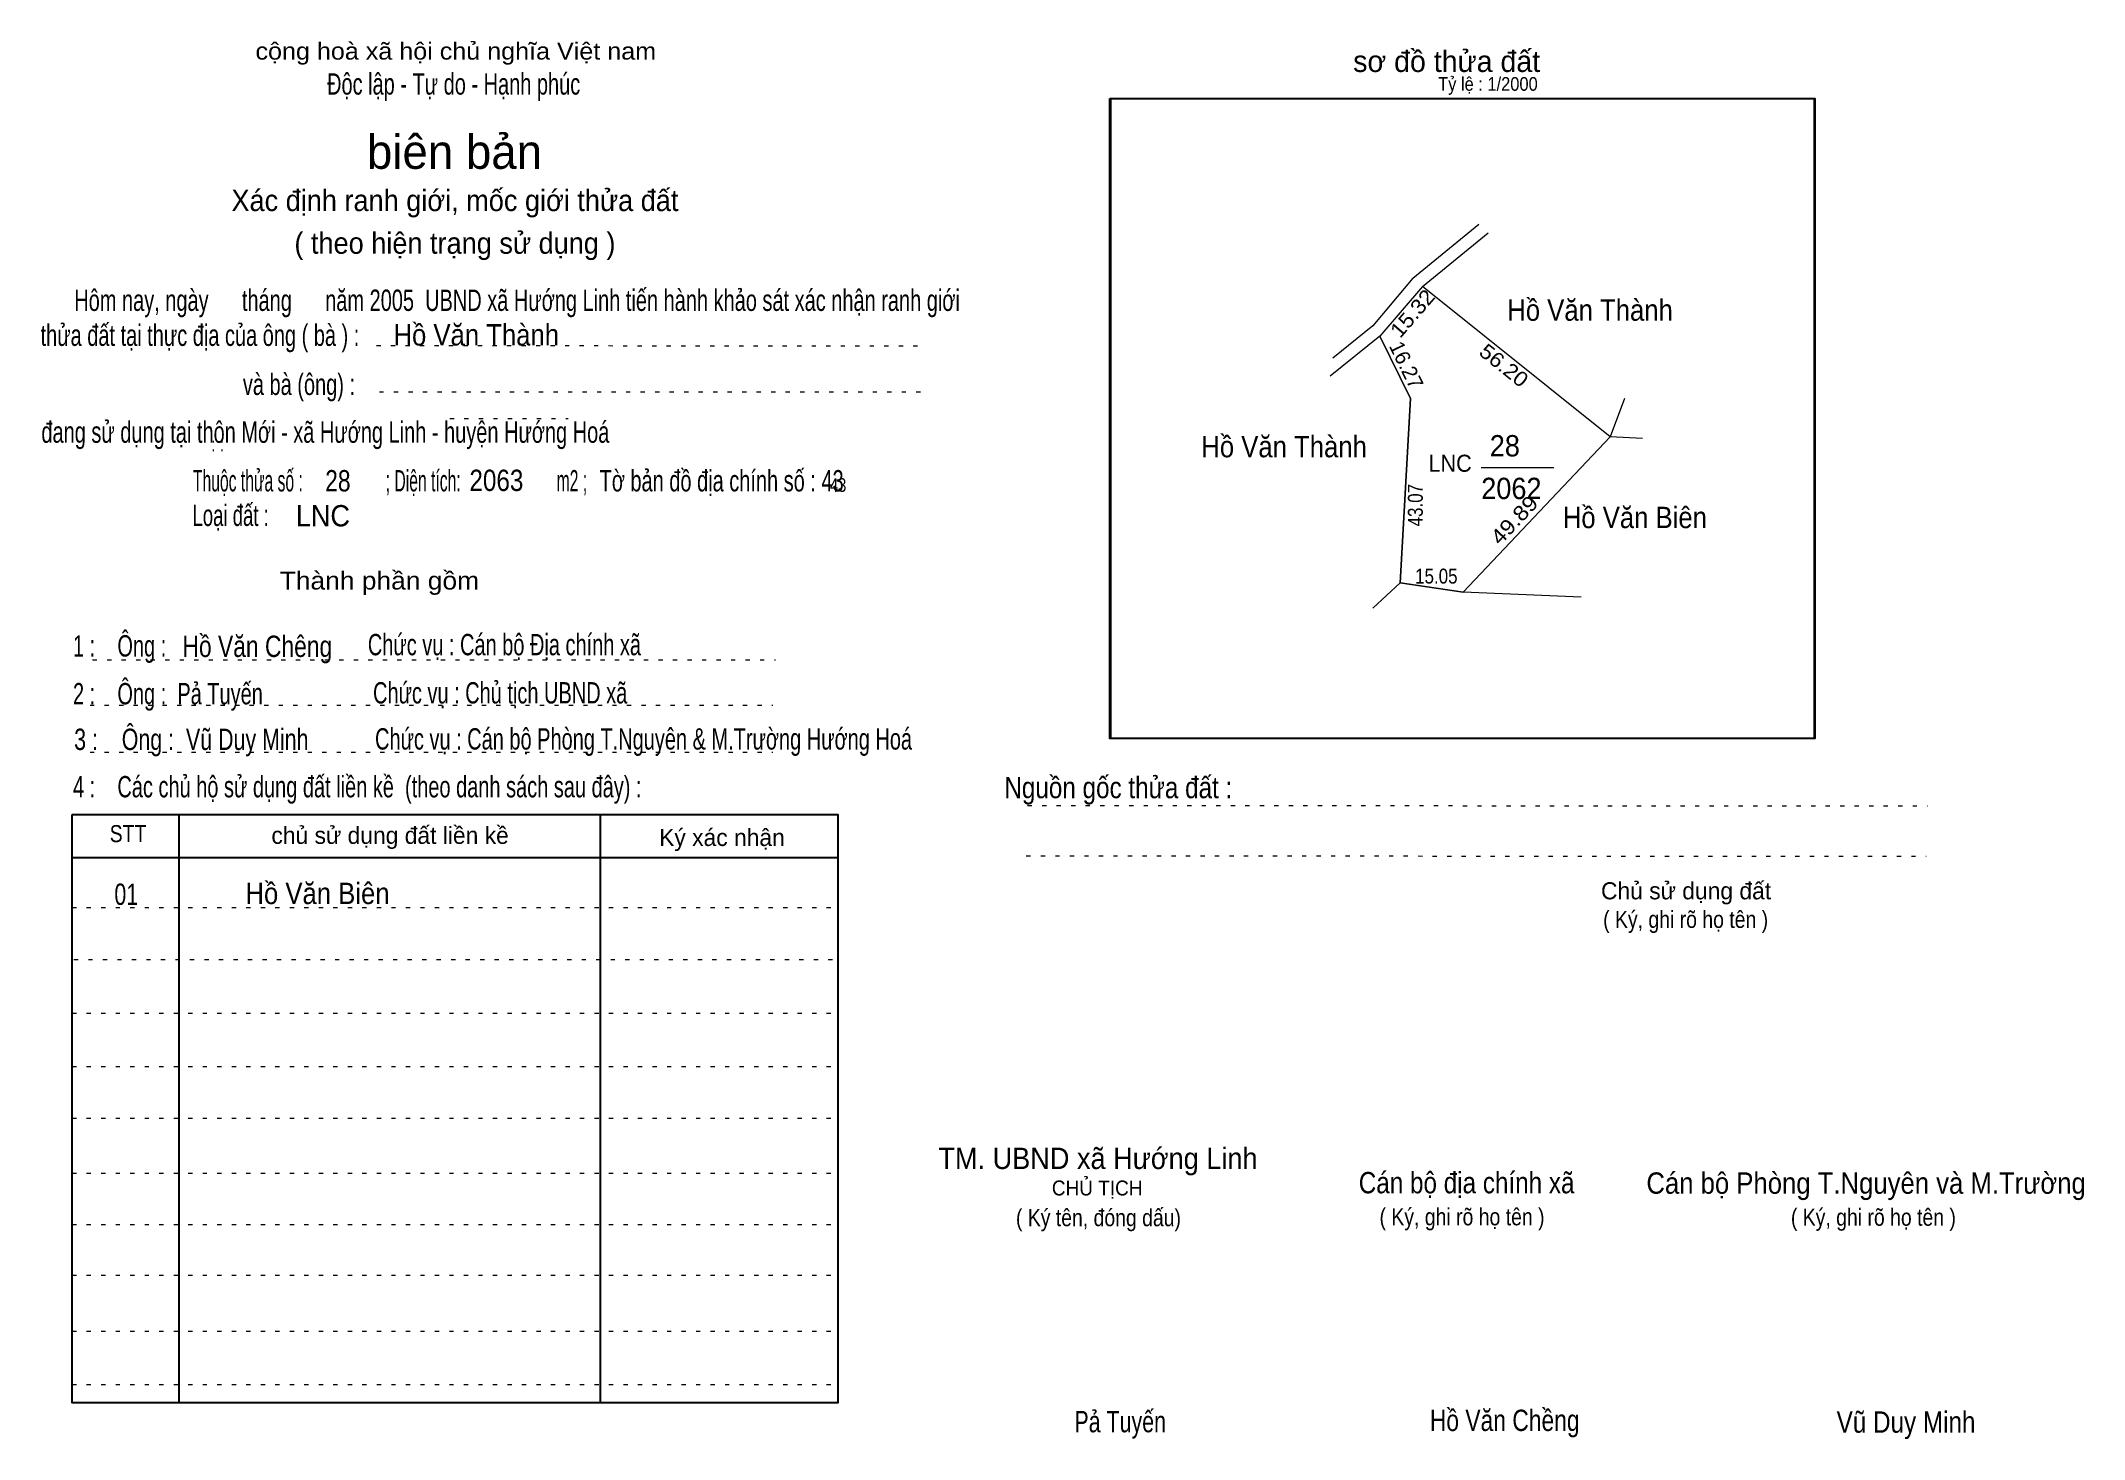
# Model space of a CAD drawing. Header units: centimetres. Extents: x -1.5 to 46.4, y -3.9 to 28.9.
import ezdxf
from ezdxf.enums import TextEntityAlignment as Align

# ---------------------------------------------------------------- set-up
doc = ezdxf.new("R2010")
doc.units = ezdxf.units.CM
doc.header["$LTSCALE"] = 0.2
doc.linetypes.add('DOTTED', pattern=[1.5, 0.3, -1.2])
for name, color, linetype in [('1', 7, 'Continuous'), ('16', 7, 'Continuous'), ('34', 7, 'Continuous'), ('51', 7, 'Continuous')]:
    doc.layers.add(name, color=color, linetype=linetype)
for name, color, linetype, lineweight in [('15', 7, 'Continuous', 13), ('2', 7, 'Continuous', 25), ('22', 7, 'Continuous', 13), ('5', 7, 'DOTTED', 13)]:
    doc.layers.add(name, color=color, linetype=linetype, lineweight=lineweight)

msp = doc.modelspace()

# ---------------------------------------------------------------- linework, layer by layer
at = {"layer": '15'}
msp.add_line((32.26, 18.87), (33.96, 18.87), dxfattribs=at)
at = {"layer": '2'}
msp.add_lwpolyline([(23.56, 27.52), (40.06, 27.52), (40.06, 12.52), (23.56, 12.52)], close=True, dxfattribs=at)
at = {"layer": '22'}
for p, q in [((30.66, 23.31), (32.2, 24.57)), ((30.88, 23.11), (32.42, 24.37)), ((30.88, 23.11), (29.88, 21.95)), ((29.88, 21.95), (28.72, 21.01)), ((35.28, 19.59), (31.84, 15.95)), ((36.04, 19.55), (35.28, 19.59)), ((30.36, 16.17), (29.72, 15.57)), ((31.84, 15.95), (30.36, 16.17)), ((34.6, 15.83), (31.84, 15.95))]:
    msp.add_line(p, q, dxfattribs=at)
for points in [[(30.66, 23.31), (29.72, 22.19), (28.78, 21.43)], [(35.62, 20.49), (35.28, 19.59), (30.88, 23.11)], [(30.36, 16.17), (30.6, 20.49), (29.88, 21.95)]]:
    msp.add_lwpolyline(points, dxfattribs=at)
msp.add_lwpolyline([(35.28, 19.59), (30.88, 23.11), (29.88, 21.95), (30.6, 20.49), (30.36, 16.17), (31.84, 15.95)], close=True, dxfattribs=at)
at = {"layer": '5'}
for p, q in [((6.37, 21.73), (19.21, 21.72)), ((6.44, 20.64), (19.25, 20.64)), ((8.09, 20.02), (10.86, 20.02)), ((-0.28, 14.36), (15.72, 14.36)), ((-0.34, 13.3), (15.66, 13.3)), ((-0.34, 12.2), (15.66, 12.2)), ((21.63, 10.95), (42.72, 10.94)), ((21.6, 9.77), (42.69, 9.76)), ((-0.76, 8.56), (17.18, 8.56)), ((-0.72, 7.34), (17.22, 7.34)), ((-0.76, 6.08), (17.18, 6.08)), ((-0.76, 4.83), (17.18, 4.83)), ((-0.76, 3.62), (17.18, 3.62)), ((-0.76, 2.33), (17.18, 2.33)), ((-0.76, 1.13), (17.18, 1.13)), ((-0.76, -0.06), (17.18, -0.06)), ((-0.76, -1.37), (17.18, -1.37)), ((-0.76, -2.62), (17.18, -2.62))]:
    msp.add_line(p, q, dxfattribs=at)
at = {"layer": '5', "linetype": 'Continuous', "lineweight": 25}
for p, q in [((1.74, 10.74), (1.74, -3.05)), ((11.61, 10.74), (11.61, -3.05)), ((-0.76, 9.73), (17.18, 9.73))]:
    msp.add_line(p, q, dxfattribs=at)
for points in [[(23.58, 27.52), (40.08, 27.52), (40.08, 12.52), (23.58, 12.52)], [(-0.76, 10.74), (17.18, 10.74), (17.18, -3.05), (-0.76, -3.05)]]:
    msp.add_lwpolyline(points, close=True, dxfattribs=at)

# ---------------------------------------------------------------- texts
at = {"layer": '1', "width": 0.75}
msp.add_text('01', height=0.5, dxfattribs=at).set_placement((0.23, 8.62))
at = {"layer": '15', "width": 0.95}
for s, p in [('28', (32.46, 19.13)), ('2062', (32.26, 18.13))]:
    msp.add_text(s, height=0.4999, dxfattribs=at).set_placement(p)
at = {"layer": '16', "width": 0.9}
for s, p in [('Hồ Văn Thành', (34.81, 22.31)), ('Hồ Văn Thành', (8.71, 21.73)), ('Hồ Văn Thành', (27.64, 19.11)), ('Hồ Văn Biên', (35.86, 17.45)), ('Hồ Văn Biên', (4.99, 8.64))]:
    msp.add_text(s, height=0.4999, dxfattribs=at).set_placement(p, align=Align.CENTER)
at = {"layer": '22', "width": 0.95}
msp.add_text('LNC', height=0.4, dxfattribs=at).set_placement((31.53, 18.77), align=Align.CENTER)
at = {"layer": '34'}
for s, height, width, p in [(': : ', 0.32, 0.85, (2.5, 19.25)), ('28', 0.5, 0.8, (5.17, 18.31)), ('2063', 0.5, 0.85, (8.55, 18.32)), ('43', 0.32, 0.8, (17, 18.3)), ('LNC', 0.5, 0.95, (4.48, 17.49))]:
    msp.add_text(s, height=height, dxfattribs=dict(at, width=width)).set_placement(p)
at = {"layer": '5'}
for s, height, width, p in [('cộng hoà xã hội chủ nghĩa Việt nam', 0.4, 1.1, (8.23, 28.43)), ('Độc lập - Tự do - Hạnh phúc', 0.5, 0.7, (8.18, 27.61)), ('Xác định ranh giới, mốc giới thửa đất', 0.5, 0.95, (8.21, 24.88)), ('( theo hiện trạng sử dụng )', 0.5, 0.95, (8.21, 23.88)), ('Thành phần gồm', 0.42, 1.1, (6.44, 16.01)), ('Hồ Văn Chêng', 0.5, 0.8, (3.58, 14.43)), ('Chức vụ : Cán bộ Địa chính xã', 0.5, 0.7, (9.37, 14.47)), ('Chức vụ : Chủ tịch UBND xã', 0.5, 0.7, (9.27, 13.34)), ('Chức vụ : Cán bộ Phòng T.Nguyên & M.Trường Hướng Hoá', 0.5, 0.7, (12.63, 12.26)), ('    Nguồn gốc thửa đất :', 0.5, 0.85, (23.44, 11.12)), ('( Ký, ghi rõ họ tên )', 0.4, 0.85, (37.05, 8.08)), ('CHỦ TỊCH', 0.35, 0.95, (23.26, 1.81)), ('( Ký tên, đóng dấu)', 0.4, 0.85, (23.29, 1.09)), ('( Ký, ghi rõ họ tên )', 0.4, 0.85, (31.81, 1.11)), ('( Ký, ghi rõ họ tên )', 0.4, 0.85, (41.45, 1.1)), ('Pả Tuyến', 0.5, 0.75, (23.8, -3.74)), ('Hồ Văn Chềng', 0.5, 0.8, (32.81, -3.71)), ('Vũ Duy Minh', 0.5, 0.85, (42.215, -3.75))]:
    msp.add_text(s, height=height, dxfattribs=dict(at, width=width)).set_placement(p, align=Align.CENTER)
msp.add_text('sơ đồ thửa đất', height=0.5, dxfattribs=at).set_placement((29.26, 28.14))
for s, height, p in [('biên bản', 0.8, (8.2, 25.87)), ('      chủ sử dụng đất liền kề', 0.4, (6.245, 10.05)), ('   Ký xác nhận', 0.4, (14.245, 10)), ('Chủ sử dụng đất', 0.4, (37.06, 8.75))]:
    msp.add_text(s, height=height, dxfattribs=at).set_placement(p, align=Align.CENTER)
for s, height, width, p in [('   Hôm nay, ngày      tháng      năm 2005  UBND xã Hướng Linh tiến hành khảo sát xác nhận ranh giới ', 0.5, 0.7, (-1.1, 22.54)), ('thửa đất tại thực địa của ông ( bà ) :                                       ', 0.5, 0.7, (-1.5, 21.72)), ('                                     và bà (ông) :', 0.5, 0.7, (-1.57, 20.57)), (' đang sử dụng tại thôn Mới - xã Hướng Linh - huyện Hướng Hoá', 0.5, 0.7, (-1.61, 19.45)), ('Thuộc thửa số :                   ; Diện tích:                      m2 ;                                            ', 0.5, 0.55, (2.07, 18.31)), ('Tờ bản đồ địa chính số : 43', 0.5, 0.7, (11.6, 18.31)), ('Loại đất :  ', 0.5, 0.65, (2.06, 17.5)), ('    1 :    Ông :                                                        ', 0.5, 0.7, (-1.26, 14.44)), ('    2 :    Ông :  Pả Tuyến', 0.5, 0.7, (-1.26, 13.32)), ('    3 :    Ông :  Vũ Duy Minh', 0.5, 0.75, (-1.27, 12.25)), ('    4 :    Các chủ hộ sử dụng đất liền kề  (theo danh sách sau đây) :', 0.5, 0.7, (-1.26, 11.14)), ('STT', 0.4, 0.85, (0.12, 10.09)), ('TM. UBND xã Hướng Linh', 0.5, 0.95, (19.54, 2.43)), ('Cán bộ địa chính xã  ', 0.5, 0.85, (29.39, 1.86)), ('Cán bộ Phòng T.Nguyên và M.Trường', 0.5, 0.9, (36.13, 1.85))]:
    msp.add_text(s, height=height, dxfattribs=dict(at, width=width)).set_placement(p)
at = {"layer": '51'}
for s, height, width, p in [('Tỷ lệ : 1/2000', 0.32, 0.9, (31.25, 27.7)), ('15.05', 0.35, 0.85, (30.71, 16.15))]:
    msp.add_text(s, height=height, dxfattribs=dict(at, width=width)).set_placement(p)
for s, height, rotation, width, p in [('15.32', 0.3499, 49.208, 1.1, (30.36, 21.88)), ('56.20', 0.35, 321.256, 1.1, (32.18, 21.53)), ('43.07', 0.35, 90, 0.85, (30.89, 17.49)), ('49.89', 0.35, 46.689, 1.15, (32.7, 17.03))]:
    msp.add_text(s, height=height, rotation=rotation, dxfattribs=dict(at, width=width)).set_placement(p)
msp.add_text('16.27', height=0.35, rotation=296.108, dxfattribs=at).set_placement((30.09, 21.72))

doc.saveas('drawing.dxf')
